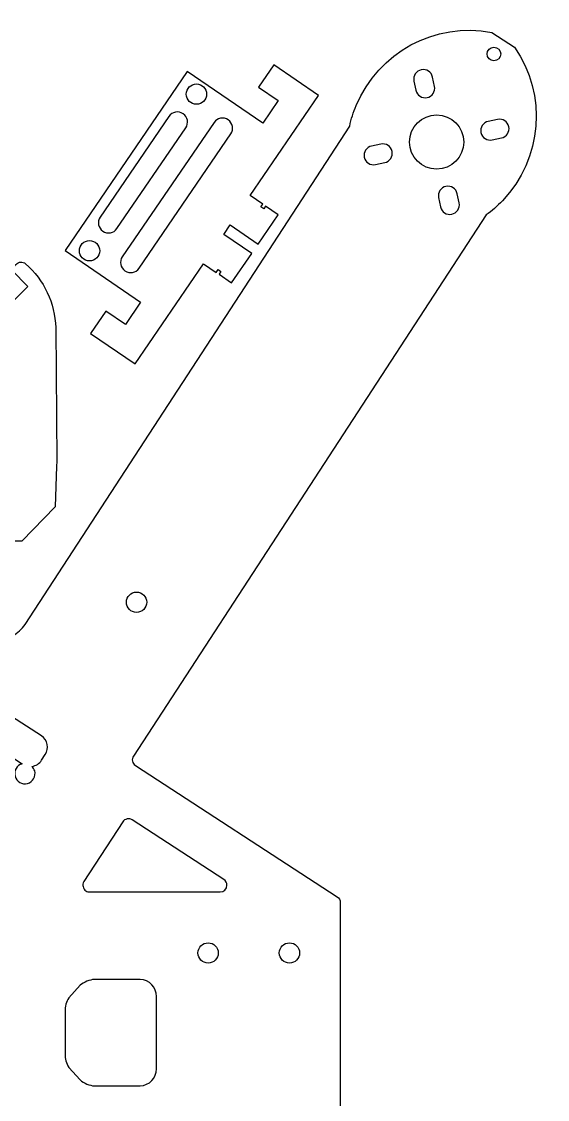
# Model space of a CAD drawing. Header units: millimetres. Extents: x 49 to 279, y -197 to 101.
# Drawn here: x 201.6 to 279.1, y -57.9 to 101.3 of the extents above; entities that cross this region are included whole.
import ezdxf

# ---------------------------------------------------------------- set-up
doc = ezdxf.new("R2010")
doc.units = ezdxf.units.MM
doc.header["$MEASUREMENT"] = 0
doc.layers.add('Layer 1', color=7, linetype='Continuous', lineweight=0)

msp = doc.modelspace()

# ---------------------------------------------------------------- linework, layer by layer
at = {"layer": 'Layer 1', "color": 18, "lineweight": 25, "true_color": 0x000000}
msp.add_lwpolyline([(236.87, 73.9), (237.16, 74.31), (235.3, 75.58), (245.39, 90.37), (238.78, 94.88), (236.53, 91.57), (239.42, 89.6), (237.16, 86.3), (226.01, 93.91), (207.97, 67.48), (219.12, 59.87), (216.87, 56.56), (213.98, 58.53), (211.72, 55.23), (218.33, 50.72), (228.42, 65.51), (230.28, 64.24), (230.56, 64.65), (230.97, 64.37), (230.69, 63.96), (232.55, 62.69), (235.51, 67.02), (231.38, 69.84), (232.34, 71.25), (236.47, 68.43), (239.43, 72.76), (237.57, 74.03), (237.29, 73.62)], close=True, dxfattribs=at)
for centre, radius in [((271.25, 96.49), 1), ((227.36, 90.56), 1.5), ((262.79, 83.49), 4), ((211.58, 67.44), 1.5), ((218.52, 15.54), 1.5), ((229.08, -36.24), 1.5), ((241.08, -36.24), 1.5)]:
    msp.add_circle(centre, radius, dxfattribs=at)
for points, knots in [([(217.51, -88.01), (217.51, -88.01), (248.58, -67.77), (248.58, -67.77), (248.58, -67.77), (248.58, -28.78), (248.58, -28.78), (248.58, -28.44), (248.4, -28.13), (248.12, -27.94), (248.12, -27.94), (218.35, -8.55), (218.35, -8.55), (217.88, -8.25), (217.75, -7.63), (218.05, -7.16), (218.05, -7.16), (270.09, 72.72), (270.09, 72.72), (270.98, 73.32), (271.78, 74.03), (272.5, 74.83), (278.4, 81), (279.15, 90.47), (274.29, 97.5), (274.29, 97.5), (270.94, 99.68), (270.94, 99.68), (262.55, 101.28), (254.2, 96.76), (250.94, 88.87), (250.49, 87.9), (250.17, 86.87), (249.98, 85.82), (249.98, 85.82), (202.07, 12.27), (202.07, 12.27), (201.14, 10.85), (199.57, 9.99), (197.88, 9.99), (197.88, 9.99), (130.01, 9.99), (130.01, 9.99), (128.32, 9.99), (126.75, 10.85), (125.83, 12.27), (125.83, 12.27), (77.91, 85.82), (77.91, 85.82), (77.72, 86.87), (77.4, 87.9), (76.96, 88.87), (73.7, 96.76), (65.34, 101.28), (56.95, 99.68), (56.95, 99.68), (53.6, 97.5), (53.6, 97.5), (48.74, 90.47), (49.5, 81), (55.4, 74.83), (56.11, 74.03), (56.92, 73.32), (57.8, 72.72), (57.8, 72.72), (117.15, -18.39), (117.15, -18.39), (118.21, -20.01), (118.77, -21.91), (118.77, -23.84), (118.77, -23.84), (118.77, -72.17), (118.77, -72.17), (118.77, -74.11), (118.21, -76), (117.15, -77.63), (117.15, -77.63), (57.8, -168.74), (57.8, -168.74), (56.92, -169.34), (56.11, -170.04), (55.4, -170.84), (49.5, -177.01), (48.74, -186.48), (53.6, -193.51), (53.6, -193.51), (56.95, -195.69), (56.95, -195.69), (65.34, -197.29), (73.7, -192.78), (76.96, -184.88), (77.4, -183.91), (77.72, -182.89), (77.91, -181.84), (77.91, -181.84), (125.83, -108.28), (125.83, -108.28), (126.75, -106.86), (128.32, -106.01), (130.01, -106.01), (130.01, -106.01), (197.88, -106.01), (197.88, -106.01), (199.57, -106.01), (201.14, -106.86), (202.07, -108.28), (202.07, -108.28), (249.98, -181.84), (249.98, -181.84), (250.17, -182.89), (250.49, -183.91), (250.94, -184.88), (254.2, -192.78), (262.55, -197.29), (270.94, -195.69), (270.94, -195.69), (274.29, -193.51), (274.29, -193.51), (279.15, -186.48), (278.4, -177.01), (272.5, -170.84), (271.78, -170.04), (270.98, -169.34), (270.09, -168.74), (270.09, -168.74), (217.51, -88.01), (217.51, -88.01)], [0, 0, 0, 0, 1, 1, 1, 2, 2, 2, 3, 3, 3, 4, 4, 4, 5, 5, 5, 6, 6, 6, 7, 7, 7, 8, 8, 8, 9, 9, 9, 10, 10, 10, 11, 11, 11, 12, 12, 12, 13, 13, 13, 14, 14, 14, 15, 15, 15, 16, 16, 16, 17, 17, 17, 18, 18, 18, 19, 19, 19, 20, 20, 20, 21, 21, 21, 22, 22, 22, 23, 23, 23, 24, 24, 24, 25, 25, 25, 26, 26, 26, 27, 27, 27, 28, 28, 28, 29, 29, 29, 30, 30, 30, 31, 31, 31, 32, 32, 32, 33, 33, 33, 34, 34, 34, 35, 35, 35, 36, 36, 36, 37, 37, 37, 38, 38, 38, 39, 39, 39, 40, 40, 40, 41, 41, 41, 42, 42, 42, 42]), ([(262.19, 93.08), (262.19, 93.08), (262.48, 91.71), (262.48, 91.71), (262.48, 91.71), (262.48, 91.71), (262.48, 91.71), (262.64, 90.95), (262.16, 90.21), (261.4, 90.05), (260.65, 89.89), (259.9, 90.37), (259.74, 91.13), (259.74, 91.13), (259.45, 92.5), (259.45, 92.5), (259.3, 93.26), (259.78, 94), (260.54, 94.16), (261.29, 94.32), (262.03, 93.83), (262.19, 93.08)], [0, 0, 0, 0, 1, 1, 1, 2, 2, 2, 3, 3, 3, 4, 4, 4, 5, 5, 5, 6, 6, 6, 7, 7, 7, 7]), ([(213.16, 72.41), (213.16, 72.41), (223.3, 87.28), (223.3, 87.28), (223.77, 87.96), (224.7, 88.14), (225.39, 87.67), (226.07, 87.21), (226.25, 86.27), (225.78, 85.59), (225.78, 85.59), (215.63, 70.72), (215.63, 70.72), (215.17, 70.04), (214.23, 69.86), (213.55, 70.33), (212.87, 70.79), (212.69, 71.73), (213.16, 72.41)], [0, 0, 0, 0, 1, 1, 1, 2, 2, 2, 3, 3, 3, 4, 4, 4, 5, 5, 5, 6, 6, 6, 6]), ([(216.42, 66.55), (216.42, 66.55), (229.95, 86.37), (229.95, 86.37), (230.42, 87.06), (231.35, 87.23), (232.04, 86.77), (232.72, 86.3), (232.9, 85.37), (232.43, 84.68), (232.43, 84.68), (218.9, 64.86), (218.9, 64.86), (218.43, 64.18), (217.5, 64), (216.81, 64.47), (216.13, 64.93), (215.95, 65.87), (216.42, 66.55)], [0, 0, 0, 0, 1, 1, 1, 2, 2, 2, 3, 3, 3, 4, 4, 4, 5, 5, 5, 6, 6, 6, 6]), ([(271, 83.8), (270.24, 83.64), (269.5, 84.12), (269.34, 84.88), (269.18, 85.63), (269.67, 86.38), (270.42, 86.54), (270.42, 86.54), (271.79, 86.83), (271.79, 86.83), (271.79, 86.83), (271.79, 86.83), (271.79, 86.83), (272.55, 86.99), (273.29, 86.5), (273.45, 85.75), (273.61, 84.99), (273.13, 84.25), (272.37, 84.09), (272.37, 84.09), (271, 83.8), (271, 83.8)], [0, 0, 0, 0, 1, 1, 1, 2, 2, 2, 3, 3, 3, 4, 4, 4, 5, 5, 5, 6, 6, 6, 7, 7, 7, 7]), ([(253.78, 80.16), (253.02, 80), (252.28, 80.49), (252.12, 81.24), (251.96, 82), (252.45, 82.74), (253.2, 82.9), (253.2, 82.9), (254.57, 83.19), (254.57, 83.19), (255.33, 83.35), (256.07, 82.87), (256.23, 82.11), (256.39, 81.35), (255.91, 80.61), (255.15, 80.45), (255.15, 80.45), (253.78, 80.16), (253.78, 80.16)], [0, 0, 0, 0, 1, 1, 1, 2, 2, 2, 3, 3, 3, 4, 4, 4, 5, 5, 5, 6, 6, 6, 6]), ([(263.09, 75.28), (262.93, 76.04), (263.41, 76.78), (264.17, 76.94), (264.93, 77.1), (265.67, 76.61), (265.83, 75.86), (265.83, 75.86), (266.12, 74.49), (266.12, 74.49), (266.28, 73.73), (265.79, 72.99), (265.04, 72.83), (264.28, 72.67), (263.54, 73.15), (263.38, 73.91), (263.38, 73.91), (263.09, 75.28), (263.09, 75.28)], [0, 0, 0, 0, 1, 1, 1, 2, 2, 2, 3, 3, 3, 4, 4, 4, 5, 5, 5, 6, 6, 6, 6]), ([(135.33, 59.29), (135.69, 59.64), (135.73, 60.2), (135.44, 60.6), (135.44, 60.6), (135, 61.19), (135, 61.19), (135, 61.19), (133.04, 59.23), (133.04, 59.23), (133.04, 59.23), (130.14, 62.13), (130.14, 62.13), (130.14, 62.13), (132.54, 64.53), (132.54, 64.53), (132.54, 64.53), (131.96, 65.32), (131.96, 65.32), (131.63, 65.76), (131, 65.86), (130.56, 65.53), (130.53, 65.51), (130.51, 65.49), (130.49, 65.48), (127.77, 63.09), (126.16, 59.67), (126.06, 56.05), (126.06, 56.05), (125.91, 38.06), (125.91, 38.06), (125.9, 37.01), (125.48, 36.01), (124.74, 35.27), (124.74, 35.27), (122.51, 33.03), (122.51, 33.03), (122.51, 33.03), (124.98, 30.56), (124.98, 30.56), (124.98, 30.56), (128.55, 34.13), (128.55, 34.13), (128.55, 34.13), (130.68, 32.01), (130.68, 32.01), (130.68, 32.01), (127.14, 28.48), (127.14, 28.48), (127.14, 28.48), (131.24, 24.52), (131.24, 24.52), (131.24, 24.52), (142.09, 24.53), (142.09, 24.53), (142.09, 24.53), (142.09, 25.03), (142.09, 25.03), (142.09, 25.03), (142.59, 25.03), (142.59, 25.03), (142.59, 25.03), (142.59, 24.53), (142.59, 24.53), (142.59, 24.53), (151.93, 24.53), (151.93, 24.53), (152.73, 24.53), (153.49, 24.22), (154.05, 23.66), (154.05, 23.66), (155.86, 21.85), (155.86, 21.85), (155.86, 21.85), (161.87, 27.87), (161.87, 27.87), (161.87, 27.87), (164.7, 25.04), (164.7, 25.04), (164.7, 25.04), (154.1, 14.43), (154.1, 14.43), (154.1, 14.43), (156.93, 11.6), (156.93, 11.6), (156.93, 11.6), (159.05, 13.72), (159.05, 13.72), (159.05, 13.72), (158.69, 14.08), (158.69, 14.08), (158.69, 14.08), (159.05, 14.43), (159.05, 14.43), (159.05, 14.43), (159.4, 14.08), (159.4, 14.08), (159.4, 14.08), (168.98, 23.67), (168.98, 23.67), (169.54, 24.23), (170.3, 24.54), (171.1, 24.54), (171.1, 24.54), (173.72, 24.55), (173.72, 24.55), (173.73, 24.55), (173.74, 24.55), (173.76, 24.55), (175.41, 24.53), (176.74, 23.17), (176.72, 21.51), (177.27, 20.36), (177.04, 19), (176.14, 18.1), (176.14, 18.1), (171.78, 13.73), (171.78, 13.73), (171.78, 13.73), (174.61, 10.9), (174.61, 10.9), (174.61, 10.9), (176.55, 12.85), (176.55, 12.85), (176.55, 12.85), (176.2, 13.2), (176.2, 13.2), (176.2, 13.2), (176.55, 13.56), (176.55, 13.56), (176.55, 13.56), (176.9, 13.2), (176.9, 13.2), (176.9, 13.2), (183.79, 20.1), (183.79, 20.1), (183.24, 21.25), (183.48, 22.61), (184.38, 23.51), (184.38, 23.51), (185.41, 24.55), (185.41, 24.55), (185.41, 24.55), (190.09, 24.56), (190.09, 24.56), (190.09, 24.56), (190.09, 25.06), (190.09, 25.06), (190.09, 25.06), (190.59, 25.06), (190.59, 25.06), (190.59, 25.06), (190.59, 24.56), (190.59, 24.56), (190.59, 24.56), (201.61, 24.56), (201.61, 24.56), (201.61, 24.56), (206.51, 29.65), (206.51, 29.65), (206.51, 29.65), (206.72, 35.63), (206.72, 35.63), (206.72, 35.63), (206.78, 36.3), (206.78, 36.3), (206.78, 36.3), (206.59, 56.09), (206.59, 56.09), (206.49, 59.71), (204.88, 63.13), (202.15, 65.52), (201.73, 65.88), (201.1, 65.84), (200.74, 65.42), (200.72, 65.4), (200.7, 65.38), (200.68, 65.36), (200.68, 65.36), (200.1, 64.57), (200.1, 64.57), (200.1, 64.57), (202.5, 62.17), (202.5, 62.17), (202.5, 62.17), (199.68, 59.34), (199.68, 59.34), (199.68, 59.34), (197.7, 61.31), (197.7, 61.31), (197.7, 61.31), (197.21, 60.64), (197.21, 60.64), (196.91, 60.23), (196.96, 59.67), (197.32, 59.33), (198.24, 58.43), (198.79, 57.21), (198.84, 55.93), (198.84, 55.93), (199.02, 36.61), (199.02, 36.61), (199.02, 36.61), (198.98, 36.11), (198.98, 36.11), (198.98, 36.11), (198.87, 32.99), (198.87, 32.99), (198.87, 32.99), (198.46, 32.56), (198.46, 32.56), (198.46, 32.56), (134.22, 32.52), (134.22, 32.52), (134.22, 32.52), (133.81, 32.93), (133.81, 32.93), (133.81, 32.93), (133.69, 36.08), (133.69, 36.08), (133.69, 36.08), (133.65, 36.58), (133.65, 36.58), (133.65, 36.58), (133.81, 55.89), (133.81, 55.89), (133.86, 57.18), (134.4, 58.39), (135.33, 59.29)], [0, 0, 0, 0, 1, 1, 1, 2, 2, 2, 3, 3, 3, 4, 4, 4, 5, 5, 5, 6, 6, 6, 7, 7, 7, 8, 8, 8, 9, 9, 9, 10, 10, 10, 11, 11, 11, 12, 12, 12, 13, 13, 13, 14, 14, 14, 15, 15, 15, 16, 16, 16, 17, 17, 17, 18, 18, 18, 19, 19, 19, 20, 20, 20, 21, 21, 21, 22, 22, 22, 23, 23, 23, 24, 24, 24, 25, 25, 25, 26, 26, 26, 27, 27, 27, 28, 28, 28, 29, 29, 29, 30, 30, 30, 31, 31, 31, 32, 32, 32, 33, 33, 33, 34, 34, 34, 35, 35, 35, 36, 36, 36, 37, 37, 37, 38, 38, 38, 39, 39, 39, 40, 40, 40, 41, 41, 41, 42, 42, 42, 43, 43, 43, 44, 44, 44, 45, 45, 45, 46, 46, 46, 47, 47, 47, 48, 48, 48, 49, 49, 49, 50, 50, 50, 51, 51, 51, 52, 52, 52, 53, 53, 53, 54, 54, 54, 55, 55, 55, 56, 56, 56, 57, 57, 57, 58, 58, 58, 59, 59, 59, 60, 60, 60, 61, 61, 61, 62, 62, 62, 63, 63, 63, 64, 64, 64, 65, 65, 65, 66, 66, 66, 67, 67, 67, 68, 68, 68, 69, 69, 69, 70, 70, 70, 71, 71, 71, 72, 72, 72, 73, 73, 73, 74, 74, 74, 75, 75, 75, 76, 76, 76, 76]), ([(204.52, -7.79), (204.19, -8.29), (203.67, -8.61), (203.09, -8.69), (203.28, -8.87), (203.42, -9.11), (203.49, -9.37), (203.7, -10.17), (203.23, -10.99), (202.43, -11.21), (201.63, -11.43), (200.81, -10.95), (200.59, -10.15), (200.38, -9.35), (200.85, -8.53), (201.65, -8.31), (201.65, -8.31), (195.04, -4.01), (195.04, -4.01), (194.12, -3.41), (193.86, -2.17), (194.46, -1.24), (194.92, -0.97), (195.45, -0.83), (195.99, -0.83), (195.99, -0.83), (198.42, -0.83), (198.42, -0.83), (199, -0.83), (199.57, -0.99), (200.06, -1.31), (200.06, -1.31), (204.48, -4.19), (204.48, -4.19), (205.4, -4.79), (205.66, -6.03), (205.06, -6.96), (205.06, -6.96), (204.52, -7.79), (204.52, -7.79)], [0, 0, 0, 0, 1, 1, 1, 2, 2, 2, 3, 3, 3, 4, 4, 4, 5, 5, 5, 6, 6, 6, 7, 7, 7, 8, 8, 8, 9, 9, 9, 10, 10, 10, 11, 11, 11, 12, 12, 12, 13, 13, 13, 13]), ([(210.76, -25.69), (210.76, -25.69), (216.49, -16.89), (216.49, -16.89), (216.79, -16.43), (217.41, -16.3), (217.88, -16.6), (217.88, -16.6), (231.39, -25.4), (231.39, -25.4), (231.68, -25.59), (231.85, -25.9), (231.85, -26.24), (231.85, -26.79), (231.4, -27.24), (230.85, -27.24), (230.85, -27.24), (211.6, -27.24), (211.6, -27.24), (211.4, -27.24), (211.21, -27.18), (211.05, -27.08), (210.59, -26.78), (210.46, -26.16), (210.76, -25.69)], [0, 0, 0, 0, 1, 1, 1, 2, 2, 2, 3, 3, 3, 4, 4, 4, 5, 5, 5, 6, 6, 6, 7, 7, 7, 8, 8, 8, 8]), ([(207.97, -51.14), (207.97, -51.14), (207.97, -44.87), (207.97, -44.87), (207.95, -44.16), (208.15, -43.46), (208.54, -42.86), (208.54, -42.86), (210.18, -41.02), (210.18, -41.02), (210.79, -40.52), (211.55, -40.21), (212.34, -40.14), (212.34, -40.14), (219.06, -40.14), (219.06, -40.14), (220.41, -40.22), (221.46, -41.33), (221.46, -42.68), (221.46, -42.68), (221.46, -53.34), (221.46, -53.34), (221.46, -54.68), (220.41, -55.8), (219.06, -55.88), (219.06, -55.88), (212.34, -55.88), (212.34, -55.88), (211.55, -55.8), (210.79, -55.5), (210.18, -54.99), (210.18, -54.99), (208.54, -53.15), (208.54, -53.15), (208.15, -52.55), (207.95, -51.85), (207.97, -51.14)], [0, 0, 0, 0, 1, 1, 1, 2, 2, 2, 3, 3, 3, 4, 4, 4, 5, 5, 5, 6, 6, 6, 7, 7, 7, 8, 8, 8, 9, 9, 9, 10, 10, 10, 11, 11, 11, 12, 12, 12, 12])]:
    msp.add_open_spline(points, degree=3, knots=knots, dxfattribs=at)

doc.saveas('drawing.dxf')
